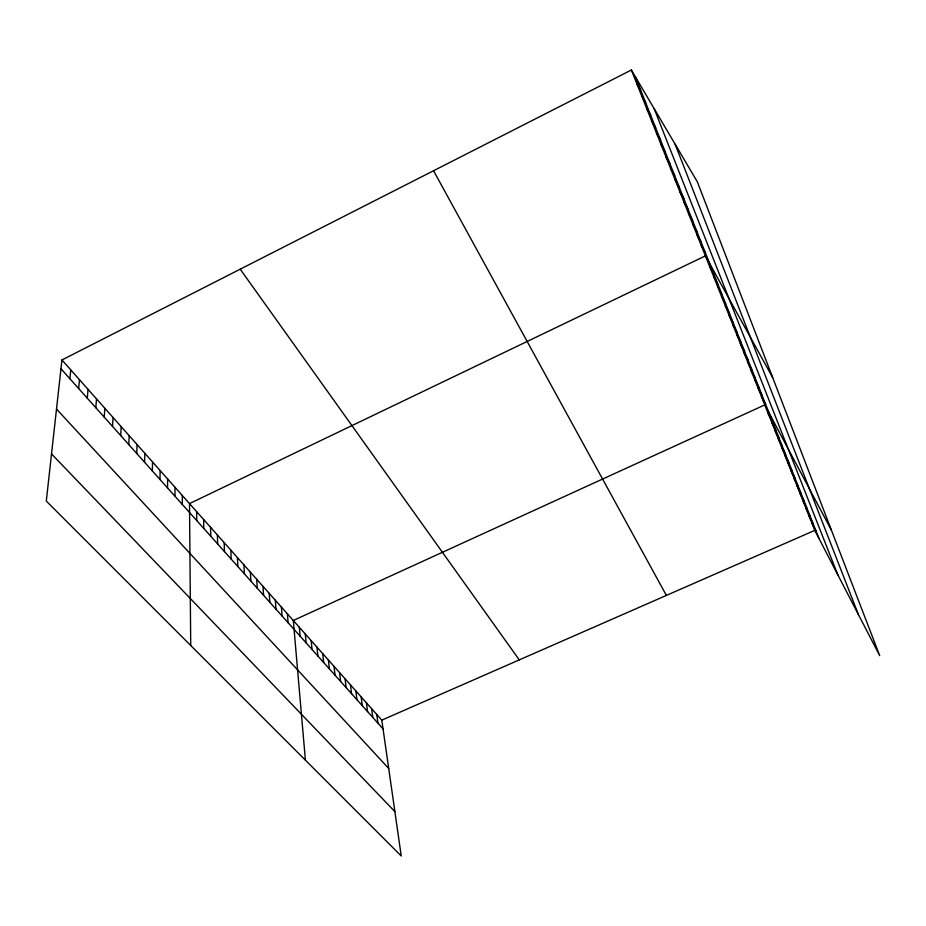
<?xml version="1.0" encoding="UTF-8"?>
<svg xmlns="http://www.w3.org/2000/svg" width="926" height="926" viewBox="0 0 926 926"><rect width="100%" height="100%" fill="white"/><g stroke="black" fill="none" stroke-linecap="round" stroke-linejoin="round"><path stroke-width="1.39" d="M174.979 496.243L175.002 487.273M167.537 487.921L167.618 478.95M159.99 479.483L160.129 470.524M152.339 470.929L152.547 461.981M144.595 462.271L144.861 453.323M136.747 453.497L137.071 444.549M128.783 444.596L129.177 435.66M120.716 435.567L121.179 426.655M112.532 426.423L113.065 417.51M104.244 417.151L104.835 408.25M95.829 407.741L96.501 398.863M87.299 398.203L88.039 389.337M78.652 388.538L79.474 379.683M69.878 378.722L70.77 369.891M61.949 359.959L46.3 501.07L401.236 855.983L381.79 720.139L61.949 359.959L631.358 70.017L697.359 181.866L879.7 655.643L814.787 530.378L631.358 70.017M381.79 720.139L814.787 530.378M51.532 453.925L394.881 811.616M56.509 409.072L388.712 768.476M60.977 368.768L383.051 728.901M240.216 269.188L519.278 659.891M636.521 82.97L640.618 89.949M641.602 95.725L645.711 102.763M646.603 108.284L650.723 115.38M651.534 120.658L655.666 127.811M656.395 132.846L660.539 140.046M661.176 144.861L665.331 152.107M665.898 156.691L670.054 163.995M670.54 168.358L674.718 175.697M675.123 179.852L679.302 187.237M679.638 191.173L683.828 198.604M684.082 202.343L688.284 209.808M688.469 213.35L692.671 220.863M692.798 224.208L697 231.755M697.058 234.915L701.271 242.485M701.271 245.471L705.485 253.076M772.689 377.611L705.415 255.877L189.506 503.594L190.721 645.491M709.501 266.144L713.726 273.807M713.541 276.272L717.766 283.969M717.523 286.261L721.748 293.982M433.553 170.743L666.384 595.418M721.447 296.123L725.683 303.867M725.324 305.846L729.561 313.625M729.156 315.453L733.392 323.243M732.929 324.922L737.165 332.735M736.645 334.274L740.893 342.099M740.325 343.5L744.562 351.348M743.96 352.609L748.196 360.48M747.537 361.603L751.773 369.486M751.079 370.481L755.315 378.375M754.574 379.243L758.799 387.161M758.024 387.901L762.248 395.83M761.427 396.444L765.652 404.384M831.398 530.135L764.795 404.894L293.299 620.478L305.406 760.165M768.21 413.482L772.434 421.446M771.59 421.967L775.814 429.93M774.923 430.335L779.148 438.322M778.222 438.611L782.435 446.598M781.475 446.772L785.688 454.77M784.692 454.84L788.906 462.85M787.864 462.815L792.077 470.825M791.001 470.686L795.202 478.696M794.103 478.464L798.305 486.486M797.17 486.15L801.36 494.171M800.191 493.743L804.381 501.765M803.178 501.244L807.368 509.265M806.129 508.652L810.308 516.685M809.058 515.979L813.225 524.012M811.94 523.225L816.107 531.258M635.433 76.927L818.954 538.411M654.173 108.678L837.798 574.791M675.147 144.224L858.414 614.575M376.72 714.432L377.947 723.194M371.592 708.645L372.796 717.43M366.407 702.811L367.576 711.596M361.152 696.896L362.309 705.705M355.85 690.923L356.973 699.743M350.479 684.881L351.579 693.713M345.062 678.77L346.127 687.613M339.576 672.589L340.606 681.443M334.02 666.338L335.027 675.204M328.406 660.018L329.378 668.885M322.723 653.617L323.672 662.507M316.981 647.147L317.884 656.036M311.159 640.595L312.039 649.496M305.279 633.974L306.124 642.887M299.318 627.272L300.128 636.185M287.384 613.822L288.113 622.747M281.388 607.074L282.094 616.022M275.335 600.256L275.994 609.204M269.2 593.346L269.825 602.305M262.996 586.366L263.586 595.325M256.722 579.294L257.266 588.253M250.367 572.141L250.865 581.1M243.932 564.895L244.395 573.865M237.426 557.556L237.843 566.527M230.829 550.137L231.199 559.107M224.15 542.624L224.486 551.595M217.402 535.008L217.679 543.99M210.561 527.299L210.781 536.281M203.627 519.498L203.801 528.48M196.613 511.603L196.74 520.574M182.306 495.491L182.329 504.462"/></g></svg>
